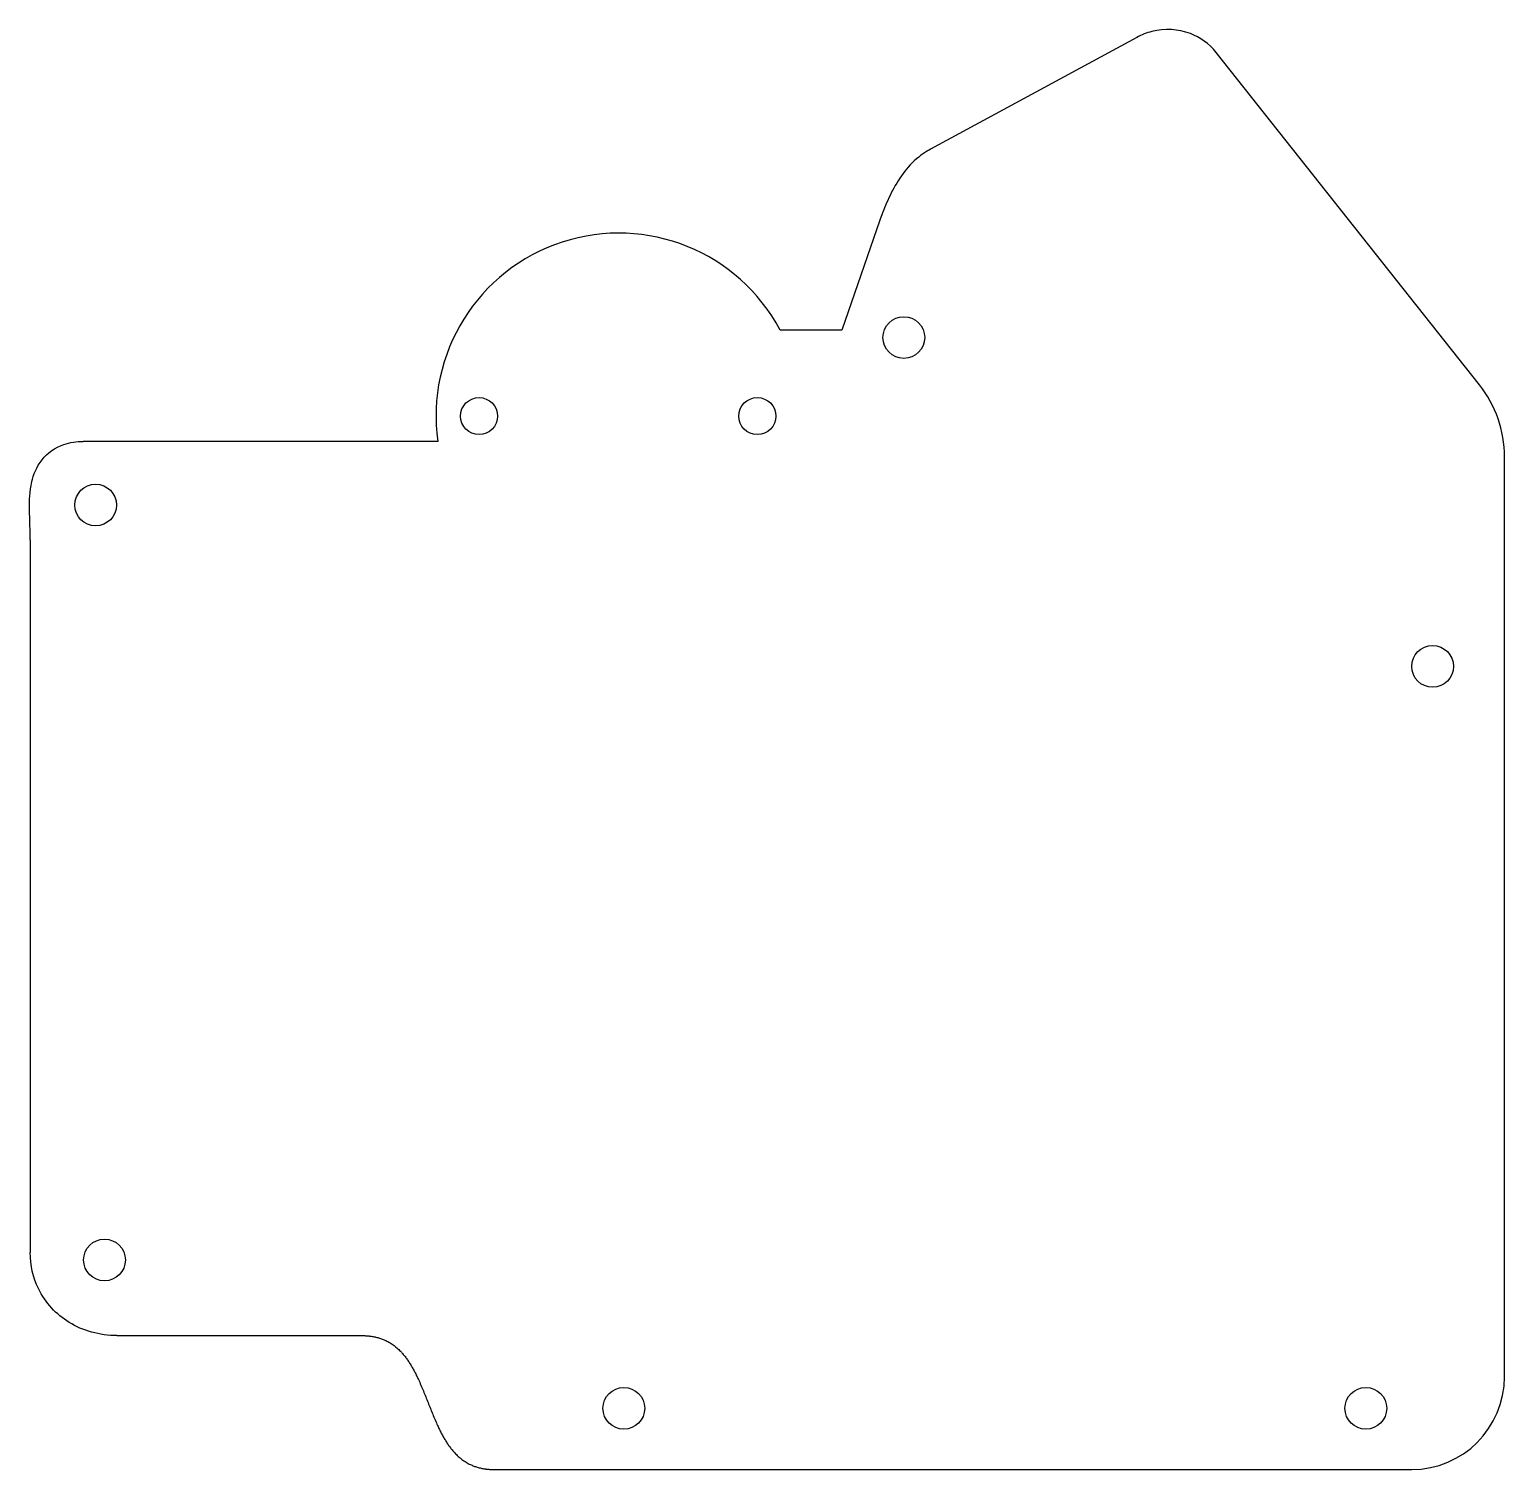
# Model space of a CAD drawing. Header units: millimetres. Extents: x -63 to 96, y -114 to 41.
import ezdxf

# ---------------------------------------------------------------- set-up
doc = ezdxf.new("R2010")
doc.units = ezdxf.units.MM
doc.layers.get('0').update_dxf_attribs({"linetype": 'CONTINUOUS'})

msp = doc.modelspace()

# ---------------------------------------------------------------- linework, layer by layer
for p, q in [((56.13, 40.08), (33.88, 28.02)), ((93.08, 2.62), (64.71, 38.46)), ((28.44, 20.38), (24.35, 8.52)), ((24.35, 8.52), (17.68, 8.52)), ((-19.23, -3.48), (-57.48, -3.48)), ((95.78, -104.34), (95.78, -5.14)), ((-63.17, -14.11), (-63.17, -90.94)), ((-53.82, -99.9), (-27.4, -99.9)), ((-13.17, -114.34), (85.78, -114.34))]:
    msp.add_line(p, q)
for centre, radius in [((31.02, 7.72), 2.25), ((-14.78, -0.75), 2), ((15.22, -0.75), 2), ((-56.12, -10.34), 2.25), ((88.03, -27.74), 2.25), ((-55.17, -91.74), 2.25), ((0.83, -107.74), 2.25), ((80.83, -107.74), 2.25)]:
    msp.add_circle(centre, radius)
for centre, radius, start, end in [((0.28, -0.72), 19.7, 27.9531, 188.0703), ((83.28, -5.14), 12.5, 0, 38.3675), ((85.78, -104.34), 10, -90, 0)]:
    msp.add_arc(centre, radius, start, end)
for points, knots in [([(64.71, 38.46), (63.95, 39.41), (62.94, 40.11), (61.91, 40.49), (60.58, 40.99), (59.17, 41.08), (57.75, 40.72), (57.2, 40.58), (56.65, 40.36), (56.13, 40.08)], [0, 0, 0, 0, 0.356798, 0.356798, 0.356798, 0.81986, 0.81986, 0.81986, 1, 1, 1, 1]), ([(32.63, 27.18), (31.96, 26.65), (31.4, 26.04), (30.94, 25.41), (29.93, 24.04), (29.28, 22.6), (28.72, 21.16), (28.63, 20.9), (28.53, 20.64), (28.44, 20.38)], [0.1404304, 0.1404304, 0.1404304, 0.1404304, 0.3820564, 0.3820564, 0.3820564, 0.9070141, 0.9070141, 0.9070141, 1, 1, 1, 1]), ([(33.88, 28.02), (33.66, 27.9), (33.57, 27.84), (33.17, 27.59), (32.88, 27.39), (32.63, 27.18)], [-2.5674591, -2.5674591, -2.5674591, -2.5674591, -2.4628459, -2.4628459, -2.1319615, -2.1319615, -2.1319615, -2.1319615]), ([(-63.17, -14.11), (-63.17, -13.17), (-63.24, -12.05), (-63.25, -10.72), (-63.26, -9.85), (-63.25, -8.9), (-63, -7.82), (-62.83, -7.08), (-62.53, -6.24), (-61.9, -5.45), (-61.33, -4.73), (-60.48, -4.12), (-59.57, -3.81), (-58.87, -3.57), (-58.17, -3.48), (-57.48, -3.48)], [0, 0, 0, 0, 0.350574, 0.350574, 0.350574, 0.582625, 0.582625, 0.582625, 0.742684, 0.742684, 0.742684, 0.888136, 0.888136, 0.888136, 1, 1, 1, 1]), ([(-53.82, -99.9), (-55.71, -99.9), (-57.5, -99.38), (-58.97, -98.48), (-60.36, -97.61), (-61.54, -96.41), (-62.3, -94.83), (-62.87, -93.67), (-63.17, -92.32), (-63.17, -90.94)], [0, 0, 0, 0, 0.37731, 0.37731, 0.37731, 0.73699, 0.73699, 0.73699, 1, 1, 1, 1])]:
    msp.add_open_spline(points, degree=3, knots=knots)
msp.add_open_spline([(-27.4, -99.9), (-26.44, -99.9), (-24.71, -100.2), (-22.73, -101.52), (-21.05, -104.71), (-19.52, -109.53), (-17.84, -112.72), (-15.86, -114.04), (-14.13, -114.34), (-13.17, -114.34)], degree=5)

doc.saveas('drawing.dxf')
